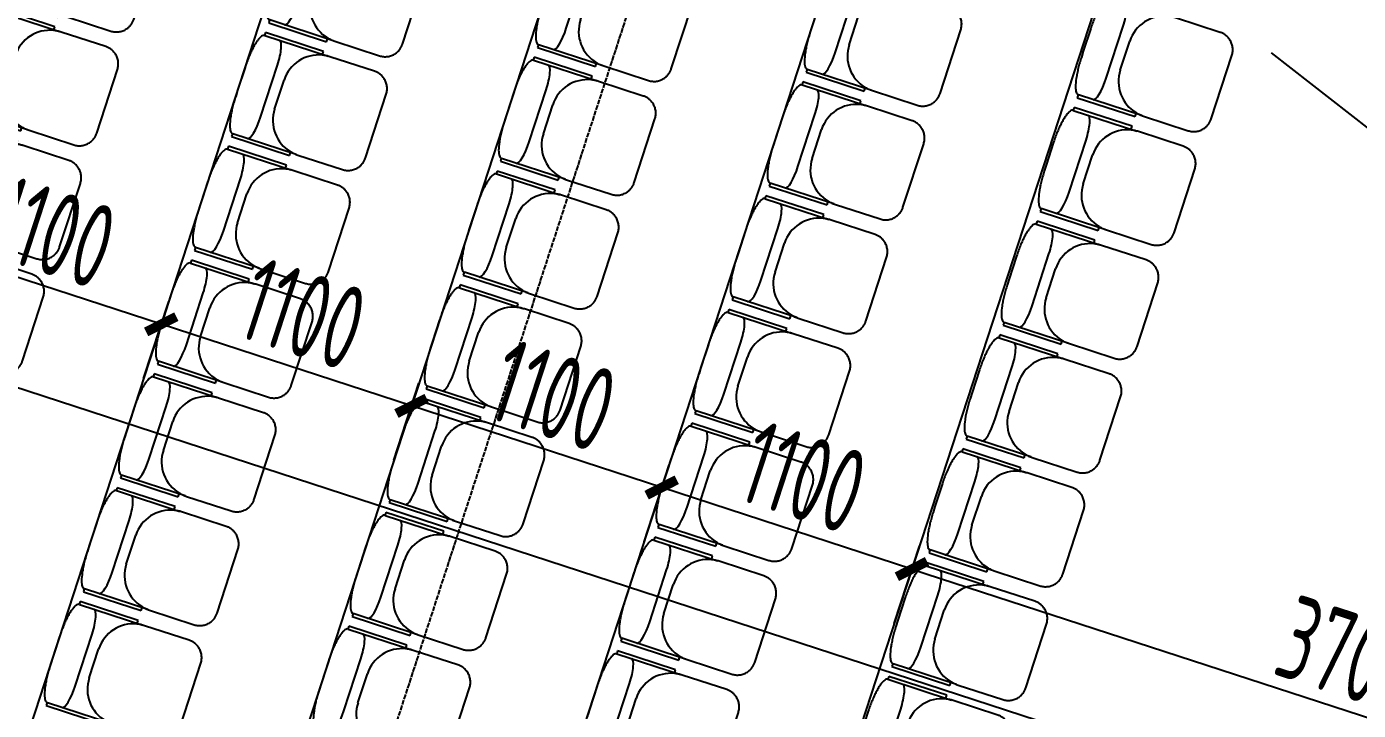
# Model space of a CAD drawing. Header units: millimetres. Extents: x 11515858 to 24947533, y -12784974 to -6116114.
# Drawn here: x 11850594 to 11856161, y -6338102 to -6335245 of the extents above; entities that cross this region are included whole.
import ezdxf

# ---------------------------------------------------------------- set-up
doc = ezdxf.new("R2010")
doc.units = ezdxf.units.MM
doc.header["$LTSCALE"] = 10
doc.linetypes.add('A2-RG-AXIS$0$CENTER', pattern=[2, 1.25, -0.25, 0.25, -0.25])
doc.linetypes.add('A2-RG-AXIS$0$DOTE', pattern=[2.42, 2, -0.2, 0.02, -0.2])
for name, color, linetype in [('A2-RB-F2$0$$34$A-DIMS-100', 1, 'Continuous'), ('A2-RB-F2$0$A-DIMS-100', 1, 'Continuous'), ('A2-RD-F2$0$A-FURN-FIXT', 9, 'Continuous'), ('A2-RD-F2$0$A-STRS', 50, 'Continuous'), ('A2-RG-AXIS$0$A-GRID', 1, 'A2-RG-AXIS$0$CENTER'), ('A2-RI-F2$0$A-STRS', 50, 'Continuous')]:
    doc.layers.add(name, color=color, linetype=linetype)
doc.layers.add('A2-RI-F2$0$A-FLOR-STRS', color=2, linetype='Continuous', lineweight=5)
doc.styles.add('A2-RB-F2$0$$0$XD2008', font='hzs.shx', dxfattribs={"width": 0.7, "bigfont": 'hztxt.shx'})
doc.styles.add('A2-RB-F2$0$XD2008', font='hzs.shx', dxfattribs={"width": 0.7, "bigfont": 'hztxt.shx'})
doc.dimstyles.new('A2-RB-F2$0$$0$XD100$0', dxfattribs={"dimscale": 100, "dimtxt": 3.5, "dimasz": 1, "dimexe": 1, "dimexo": 2, "dimgap": 0.5, "dimtad": 1, "dimdec": 0, "dimdsep": 46, "dimtxsty": 'A2-RB-F2$0$$0$XD2008', "dimblk1": 'A2-RB-F2$0$$20$_ArchTick', "dimblk2": 'A2-RB-F2$0$$20$_ArchTick', "dimsah": 1, "dimcen": 2.5, "dimclrt": 4, "dimaunit": 1, "dimadec": 0, "dimazin": 0, "dimtfac": 1, "dimtdec": 0, "dimtix": 1, "dimtmove": 2, "dimatfit": 3, "dimfxl": 0, "dimtolj": 1, "dimtzin": 0, "dimarcsym": 0})
doc.dimstyles.new('A2-RB-F2$0$XD100$0', dxfattribs={"dimscale": 100, "dimtxt": 3.5, "dimasz": 1, "dimexe": 1, "dimexo": 2, "dimgap": 0.5, "dimtad": 1, "dimdec": 0, "dimdsep": 46, "dimtxsty": 'A2-RB-F2$0$XD2008', "dimblk1": 'A2-RB-F2$0$_ArchTick', "dimblk2": 'A2-RB-F2$0$_ArchTick', "dimsah": 1, "dimcen": 2.5, "dimclrt": 4, "dimaunit": 1, "dimadec": 0, "dimazin": 0, "dimtfac": 1, "dimtdec": 0, "dimtix": 1, "dimtmove": 1, "dimatfit": 3, "dimfxl": 0, "dimtolj": 1, "dimtzin": 0, "dimarcsym": 0})

# ---------------------------------------------------------------- blocks, each defined once
blk = doc.blocks.new('A2-RG-AXIS')
at = {"layer": 'A2-RG-AXIS$0$A-GRID', "linetype": 'A2-RG-AXIS$0$DOTE'}
blk.add_line((11859362.3, -6315993.2), (11846201.5, -6356370.4), dxfattribs=at)
blk = doc.blocks.new('A2-RB-F2$0$$20$_ArchTick')
at = {"color": 0, "linetype": 'ByBlock', "const_width": 0.4}
blk.add_lwpolyline([(-0.5, -0.5), (0.5, 0.5)], dxfattribs=at)
blk = doc.blocks.new('*D1546')
at = {"layer": 'A2-RB-F2$0$$34$A-DIMS-100', "color": 0, "lineweight": -2, "ltscale": 3, "transparency": 16777216}
for p, q in [((11854220.8, -6337738.3), (11854325.8, -6337416.3)), ((11854294.8, -6337511.4), (11857812.3, -6338657.9)), ((11857738.3, -6338884.8), (11857843.2, -6338562.8))]:
    blk.add_line(p, q, dxfattribs=at)
at = {"layer": 'Defpoints', "color": 0, "ltscale": 3, "transparency": 16777216}
for p in [(11854158.9, -6337928.5), (11857812.3, -6338657.9), (11857676.3, -6339075)]:
    blk.add_point(p, dxfattribs=at)
at = {"layer": 'A2-RB-F2$0$$34$A-DIMS-100', "color": 0, "lineweight": -2, "ltscale": 3, "transparency": 16777216, "xscale": 100, "yscale": 100, "zscale": 100}
for p, rotation in [((11854294.8, -6337511.4), 161.9467479738267), ((11857812.3, -6338657.9), 341.9467479738267)]:
    blk.add_blockref('A2-RB-F2$0$$20$_ArchTick', p, dxfattribs=dict(at, rotation=rotation))
at = {"layer": 'A2-RB-F2$0$$34$A-DIMS-100', "color": 4, "ltscale": 3, "transparency": 16777216, "insert": (11856123.3, -6337870.7), "char_height": 350, "attachment_point": 5, "rotation": 341.9467, "style": 'A2-RB-F2$0$$0$XD2008'}
blk.add_mtext('\\A1;3700', dxfattribs=at)
blk = doc.blocks.new('*D1550')
at = {"layer": 'A2-RB-F2$0$$34$A-DIMS-100', "color": 0, "lineweight": -2, "ltscale": 3, "transparency": 16777216}
for p, q in [((11853174.9, -6337397.4), (11853279.8, -6337075.4)), ((11854294.7, -6337511.3), (11853248.8, -6337170.5)), ((11854220.7, -6337738.3), (11854325.7, -6337416.3))]:
    blk.add_line(p, q, dxfattribs=at)
at = {"layer": 'Defpoints', "color": 0, "ltscale": 3, "transparency": 16777216}
for p in [(11853248.8, -6337170.5), (11853112.9, -6337587.6), (11854158.7, -6337928.4)]:
    blk.add_point(p, dxfattribs=at)
at = {"layer": 'A2-RB-F2$0$$34$A-DIMS-100', "color": 0, "lineweight": -2, "ltscale": 3, "transparency": 16777216, "xscale": 100, "yscale": 100, "zscale": 100}
for p, rotation in [((11853248.8, -6337170.5), 161.9467479115701), ((11854294.7, -6337511.3), 341.9467479115701)]:
    blk.add_blockref('A2-RB-F2$0$$20$_ArchTick', p, dxfattribs=dict(at, rotation=rotation))
at = {"layer": 'A2-RB-F2$0$$34$A-DIMS-100', "color": 4, "ltscale": 3, "transparency": 16777216, "insert": (11853841.5, -6337127), "char_height": 350, "attachment_point": 5, "rotation": 341.9467, "style": 'A2-RB-F2$0$$0$XD2008'}
blk.add_mtext('\\A1;1100', dxfattribs=at)
blk = doc.blocks.new('*D1551')
at = {"layer": 'A2-RB-F2$0$$34$A-DIMS-100', "color": 0, "lineweight": -2, "ltscale": 3, "transparency": 16777216}
for p, q in [((11852129, -6337056.5), (11852234, -6336734.5)), ((11853248.8, -6337170.5), (11852203, -6336829.6)), ((11853174.9, -6337397.4), (11853279.8, -6337075.4))]:
    blk.add_line(p, q, dxfattribs=at)
at = {"layer": 'Defpoints', "color": 0, "ltscale": 3, "transparency": 16777216}
for p in [(11852203, -6336829.6), (11852067, -6337246.7), (11853112.9, -6337587.6)]:
    blk.add_point(p, dxfattribs=at)
at = {"layer": 'A2-RB-F2$0$$34$A-DIMS-100', "color": 0, "lineweight": -2, "ltscale": 3, "transparency": 16777216, "xscale": 100, "yscale": 100, "zscale": 100}
for p, rotation in [((11852203, -6336829.6), 161.9467479116187), ((11853248.8, -6337170.5), 341.9467479116187)]:
    blk.add_blockref('A2-RB-F2$0$$20$_ArchTick', p, dxfattribs=dict(at, rotation=rotation))
at = {"layer": 'A2-RB-F2$0$$34$A-DIMS-100', "color": 4, "ltscale": 3, "transparency": 16777216, "insert": (11852795.6, -6336786.1), "char_height": 350, "attachment_point": 5, "rotation": 341.9467, "style": 'A2-RB-F2$0$$0$XD2008'}
blk.add_mtext('\\A1;1100', dxfattribs=at)
blk = doc.blocks.new('*D1552')
at = {"layer": 'A2-RB-F2$0$$34$A-DIMS-100', "color": 0, "lineweight": -2, "ltscale": 3, "transparency": 16777216}
for p, q in [((11851083.2, -6336715.6), (11851188.1, -6336393.6)), ((11852203, -6336829.6), (11851157.1, -6336488.7)), ((11852129, -6337056.5), (11852234, -6336734.5))]:
    blk.add_line(p, q, dxfattribs=at)
at = {"layer": 'Defpoints', "color": 0, "ltscale": 3, "transparency": 16777216}
for p in [(11851157.1, -6336488.7), (11851021.2, -6336905.8), (11852067, -6337246.7)]:
    blk.add_point(p, dxfattribs=at)
at = {"layer": 'A2-RB-F2$0$$34$A-DIMS-100', "color": 0, "lineweight": -2, "ltscale": 3, "transparency": 16777216, "xscale": 100, "yscale": 100, "zscale": 100}
for p, rotation in [((11851157.1, -6336488.7), 161.9467479116187), ((11852203, -6336829.6), 341.9467479116187)]:
    blk.add_blockref('A2-RB-F2$0$$20$_ArchTick', p, dxfattribs=dict(at, rotation=rotation))
at = {"layer": 'A2-RB-F2$0$$34$A-DIMS-100', "color": 4, "ltscale": 3, "transparency": 16777216, "insert": (11851749.8, -6336445.2), "char_height": 350, "attachment_point": 5, "rotation": 341.9467, "style": 'A2-RB-F2$0$$0$XD2008'}
blk.add_mtext('\\A1;1100', dxfattribs=at)
blk = doc.blocks.new('*D1553')
at = {"layer": 'A2-RB-F2$0$$34$A-DIMS-100', "color": 0, "lineweight": -2, "ltscale": 3, "transparency": 16777216}
for p, q in [((11850037.3, -6336374.7), (11850142.3, -6336052.7)), ((11851157.1, -6336488.7), (11850111.3, -6336147.8)), ((11851083.2, -6336715.6), (11851188.1, -6336393.6))]:
    blk.add_line(p, q, dxfattribs=at)
at = {"layer": 'Defpoints', "color": 0, "ltscale": 3, "transparency": 16777216}
for p in [(11850111.3, -6336147.8), (11849975.3, -6336564.9), (11851021.2, -6336905.8)]:
    blk.add_point(p, dxfattribs=at)
at = {"layer": 'A2-RB-F2$0$$34$A-DIMS-100', "color": 0, "lineweight": -2, "ltscale": 3, "transparency": 16777216, "xscale": 100, "yscale": 100, "zscale": 100}
for p, rotation in [((11850111.3, -6336147.8), 161.9467479116187), ((11851157.1, -6336488.7), 341.9467479116187)]:
    blk.add_blockref('A2-RB-F2$0$$20$_ArchTick', p, dxfattribs=dict(at, rotation=rotation))
at = {"layer": 'A2-RB-F2$0$$34$A-DIMS-100', "color": 4, "ltscale": 3, "transparency": 16777216, "insert": (11850703.9, -6336104.3), "char_height": 350, "attachment_point": 5, "rotation": 341.9467, "style": 'A2-RB-F2$0$$0$XD2008'}
blk.add_mtext('\\A1;1100', dxfattribs=at)
blk = doc.blocks.new('A2-RB-F2$0$_ArchTick')
at = {"color": 0, "linetype": 'ByBlock', "const_width": 0.4}
blk.add_lwpolyline([(-0.5, -0.5), (0.5, 0.5)], dxfattribs=at)
blk = doc.blocks.new('*D1455')
at = {"layer": 'A2-RB-F2$0$A-DIMS-100', "color": 0, "lineweight": -2, "transparency": 16777216}
for p, q in [((11856534.8, -6334408.9), (11857227.4, -6334949.5)), ((11856410.2, -6335833.9), (11857148.6, -6334888)), ((11855796.4, -6335354.8), (11856489, -6335895.4))]:
    blk.add_line(p, q, dxfattribs=at)
at = {"layer": 'Defpoints', "color": 0, "transparency": 16777216}
for p in [(11856377.1, -6334285.8), (11857148.6, -6334888), (11855638.8, -6335231.8)]:
    blk.add_point(p, dxfattribs=at)
at = {"layer": 'A2-RB-F2$0$A-DIMS-100', "color": 0, "lineweight": -2, "transparency": 16777216, "xscale": 100, "yscale": 100, "zscale": 100}
for p, rotation in [((11857148.6, -6334888), 52.02716816543084), ((11856410.2, -6335833.9), 232.0271681654309)]:
    blk.add_blockref('A2-RB-F2$0$_ArchTick', p, dxfattribs=dict(at, rotation=rotation))
at = {"layer": 'A2-RB-F2$0$A-DIMS-100', "color": 4, "transparency": 16777216, "insert": (11856602, -6335222.5), "char_height": 350, "attachment_point": 5, "rotation": 52.0272, "style": 'A2-RB-F2$0$XD2008'}
blk.add_mtext('\\A1;1200', dxfattribs=at)
blk = doc.blocks.new('A2-RD-F2$0$M_Seating-Auditorium - 457 x 610mm-3353913-Documents - Level 2')
at = {"layer": 'A2-RD-F2$0$A-FURN-FIXT'}
for p, q in [((300.4, 494.7), (21, 494.7)), ((-55.2, 418.8), (-55.2, 222.2)), ((376.6, 222.2), (376.6, 418.8)), ((-51.7, 189.9), (-67.9, 189.9)), ((-67.9, 189.9), (-67.9, -64.9)), ((-55.2, -64.1), (-55.2, 215.3)), ((389.3, 189.9), (373.1, 189.9)), ((376.6, 215.3), (376.6, -64.1)), ((389.3, -64.7), (389.3, 189.9)), ((224.2, 70.3), (97.2, 70.3)), ((275, 24.9), (46.4, 24.9)), ((-67.9, -64.9), (-55.1, -64.9)), ((97.2, -101.1), (197.2, -101.1)), ((197.2, -101.1), (224.2, -100.7)), ((376.6, -64.7), (389.3, -64.7))]:
    blk.add_line(p, q, dxfattribs=at)
for centre, major_axis, ratio, start_param, end_param in [((97.2, 222.2), (-152.4, 0), 0.996195, 0.209748, 1.570796), ((224.2, 222.2), (152.4, 0), 0.996195, 4.712389, 6.067787), ((46.4, 0.9), (101.6, 0), 0.236052, 1.570796, 3.141593), ((275, 0.9), (101.6, 0), 0.236052, 0, 1.570796)]:
    blk.add_ellipse(centre, major_axis=major_axis, ratio=ratio, start_param=start_param, end_param=end_param, dxfattribs=at)
for points, knots in [([(21, 494.7), (15.2, 494.7), (6.8, 493.7), (-4.2, 490.6), (-14.7, 486.2), (-26.9, 478.6), (-36.5, 469), (-42.4, 461), (-45.8, 455.5), (-48.6, 449.8), (-51, 443.9), (-52.9, 437.7), (-54.6, 429.5), (-55.2, 423.1), (-55.2, 418.8)], [0, 0, 0, 0, 0.142857, 0.214286, 0.285714, 0.428571, 0.571429, 0.625, 0.678571, 0.732143, 0.785714, 0.839286, 0.892857, 1, 1, 1, 1]), ([(376.6, 418.8), (376.6, 424.5), (375.7, 432.9), (372.5, 443.9), (368.1, 454.4), (360.5, 466.5), (350.9, 476.1), (342.8, 481.9), (337.3, 485.3), (331.6, 488.1), (325.6, 490.5), (319.5, 492.4), (311.2, 494.1), (304.8, 494.7), (300.4, 494.7)], [0, 0, 0, 0, 0.142857, 0.214286, 0.285714, 0.428571, 0.571429, 0.625, 0.678571, 0.732143, 0.785714, 0.839286, 0.892857, 1, 1, 1, 1]), ([(224.2, -100.7), (232.2, -100.7), (248.1, -100.4), (271.5, -99.1), (293.7, -96.9), (321, -93), (349.5, -86.3), (367.8, -77.8), (375.3, -70.4), (376.6, -66.6), (376.6, -64.7)], [0, 0, 0, 0, 0.1, 0.2, 0.3, 0.4, 0.6, 0.8, 0.9, 1, 1, 1, 1])]:
    blk.add_open_spline(points, degree=3, knots=knots, dxfattribs=at)
for points in [[(-55.2, 222.2), (-55.2, 216.7), (-54.6, 205.9), (-52.8, 195.2), (-51.7, 189.9)], [(373.1, 189.9), (374.3, 195.2), (376, 205.9), (376.6, 216.7), (376.6, 222.2)], [(-55.1, -64.9), (-55.1, -66.8), (-53.9, -70.5), (-48.3, -76.1), (-39.1, -81.4), (-26.5, -86.3), (-10.9, -90.6), (7.3, -94.3), (27.8, -97.3), (50, -99.5), (73.3, -100.8), (89.2, -101.1), (97.2, -101.1)]]:
    blk.add_open_spline(points, degree=3, dxfattribs=at)
blk = doc.blocks.new('A2-RD-F2')
at = {"layer": 'A2-RD-F2$0$A-STRS'}
for p, q in [((11852245.7, -6333149.3), (11849796.9, -6340662.4)), ((11853218.9, -6333713.1), (11850915.4, -6340780.4)), ((11854188.2, -6334288.9), (11852037.8, -6340886.4)), ((11855159.7, -6334857.9), (11853158, -6340999.1))]:
    blk.add_line(p, q, dxfattribs=at)
at = {"layer": 'A2-RD-F2$0$A-FURN-FIXT', "rotation": 251.9467478914252}
for p in [(11850665, -6334776), (11851788.3, -6334879.2), (11852911.7, -6334982.4), (11854035, -6335085.6), (11855168.1, -6335192), (11850510.1, -6335251.4), (11851633.4, -6335354.6), (11852756.7, -6335457.8), (11853880, -6335561), (11855013.1, -6335667.3), (11850355.1, -6335726.8), (11851478.4, -6335829.9), (11852601.8, -6335933.1), (11853725.1, -6336036.3), (11854858.2, -6336142.7), (11850200.2, -6336202.1), (11851323.5, -6336305.3), (11852446.8, -6336408.5), (11853570.1, -6336511.7), (11854703.2, -6336618.1), (11851168.5, -6336780.7), (11852291.9, -6336883.9), (11853415.2, -6336987.1), (11854548.3, -6337093.5), (11851013.6, -6337256.1), (11852136.9, -6337359.3), (11853260.2, -6337462.5), (11854393.3, -6337568.9), (11850858.6, -6337731.5), (11851982, -6337834.7), (11853105.3, -6337937.9), (11854238.4, -6338044.3)]:
    blk.add_blockref('A2-RD-F2$0$M_Seating-Auditorium - 457 x 610mm-3353913-Documents - Level 2', p, dxfattribs=at)
blk = doc.blocks.new('A2-RB-F2')
at = {"layer": 'A2-RB-F2$0$$34$A-DIMS-100', "ltscale": 3}
for p1, p2, distance, picture, middle in [((11851021.2, -6336905.8), (11849975.3, -6336564.9), -438.7, '*D1553', (11850703.9, -6336104.3)), ((11852067, -6337246.7), (11851021.2, -6336905.8), -438.7, '*D1552', (11851749.8, -6336445.2)), ((11853112.9, -6337587.6), (11852067, -6337246.7), -438.7, '*D1551', (11852795.6, -6336786.1)), ((11854158.7, -6337928.4), (11853112.9, -6337587.6), -438.7, '*D1550', (11853841.5, -6337127)), ((11854158.9, -6337928.5), (11857676.3, -6339075), 438.7, '*D1546', (11856123.3, -6337870.7))]:
    dim = blk.add_aligned_dim(p1=p1, p2=p2, distance=distance, dimstyle='A2-RB-F2$0$$0$XD100$0', dxfattribs=at)
    dim.commit()
    dim.dimension.update_dxf_attribs({"geometry": picture, "text_midpoint": middle})
at = {"layer": 'A2-RB-F2$0$A-DIMS-100'}
dim = blk.add_aligned_dim(p1=(11855638.8, -6335231.8), p2=(11856377.1, -6334285.8), distance=-978.6, dimstyle='A2-RB-F2$0$XD100$0', dxfattribs=at)
dim.commit()
dim.dimension.update_dxf_attribs({"geometry": '*D1455', "text_midpoint": (11856602, -6335222.5)})
blk = doc.blocks.new('A2-RI-F2')
at = {"layer": 'Defpoints', "color": 3, "linetype": 'Continuous'}
blk.add_line((11881898.7, -6346970), (11828646, -6329612.7), dxfattribs=at)
at = {"layer": 'A2-RI-F2$0$A-FLOR-STRS'}
blk.add_blockref('A2-RG-AXIS', (0, 0), dxfattribs=at)
at = {"layer": 'A2-RI-F2$0$A-STRS', "linetype": 'Continuous'}
blk.add_blockref('A2-RB-F2', (0, 0), dxfattribs=at)

msp = doc.modelspace()

# ---------------------------------------------------------------- block references
for name in ['A2-RI-F2', 'A2-RB-F2', 'A2-RG-AXIS', 'A2-RD-F2']:
    msp.add_blockref(name, (0, 0))

doc.saveas('drawing.dxf')
